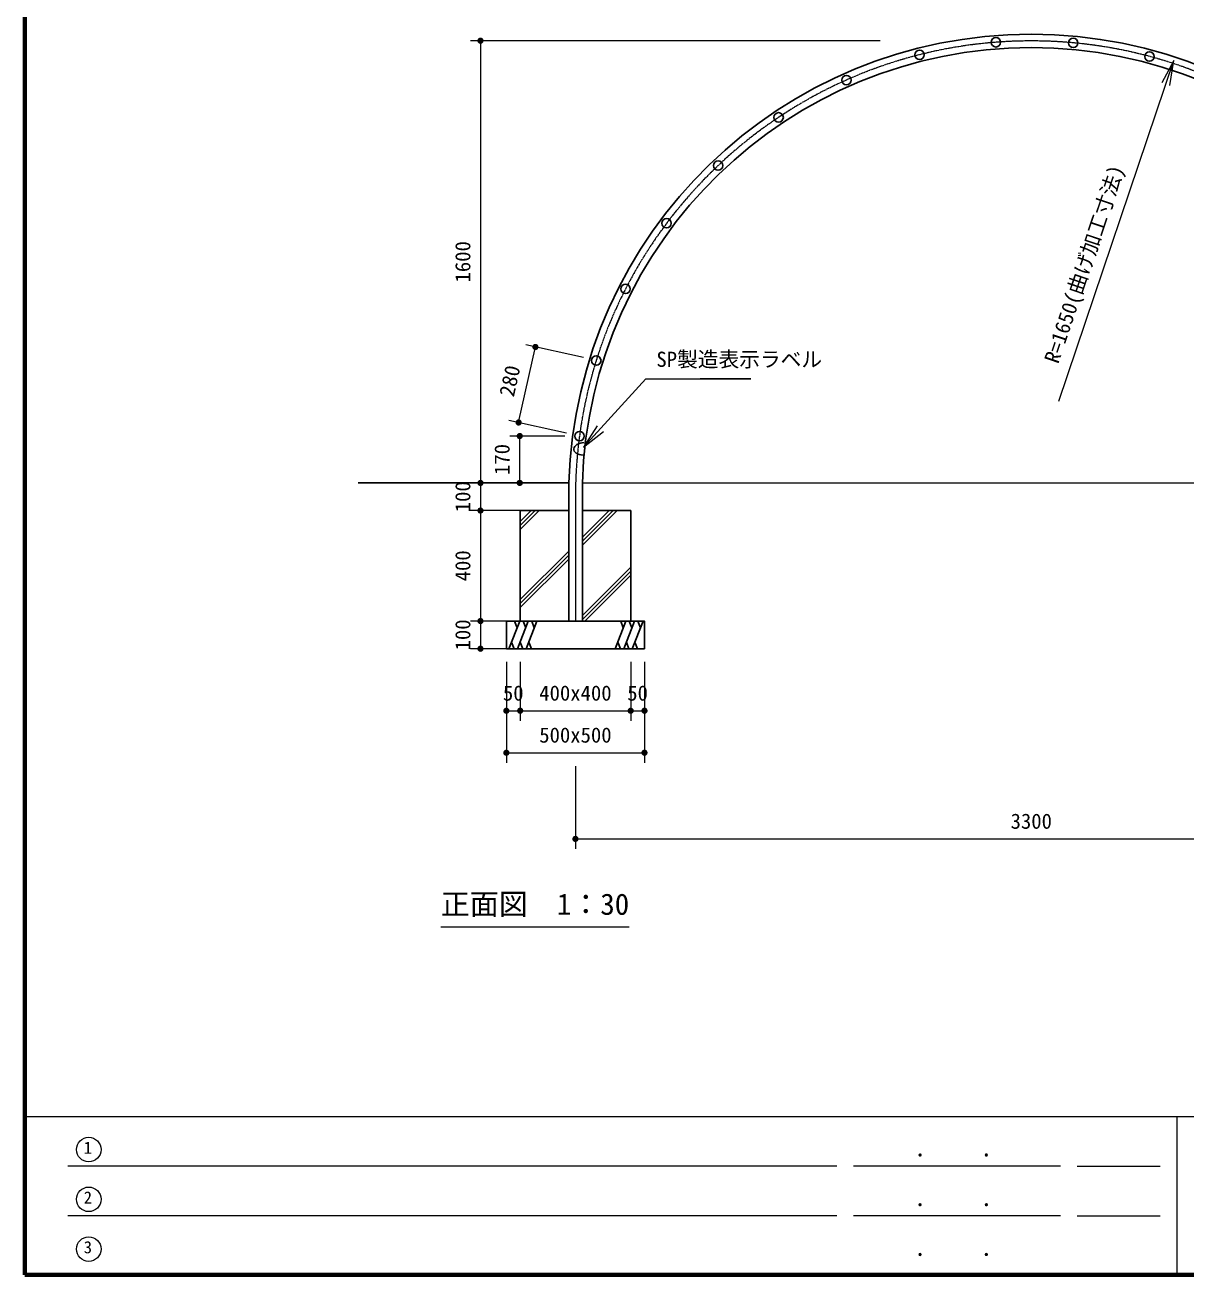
# Model space of a CAD drawing. Units: millimetres at full size, sheet at 1:30, with parts at other scales. Extents: x 450 to 12150, y 450 to 8460.
# Drawn here: x 450 to 4649, y 450 to 4973 of the extents above; entities that cross this region are included whole.
import ezdxf
from ezdxf.enums import TextEntityAlignment as Align

# ---------------------------------------------------------------- set-up
doc = ezdxf.new("R2010")
doc.units = ezdxf.units.MM
doc.header["$LTSCALE"] = 30
doc.linetypes.add('USER2', pattern=[0.3, 0.2, -0.025, 0.05, -0.025])
for name, color, linetype, lineweight in [('D-BMK\u3000構造物基準線(中心線等)', 2, 'USER2', 13), ('D-STR-DIM\u3000寸法線、寸法値', 7, 'Continuous', 13), ('D-STR-HTXT\u3000旗上げ', 7, 'Continuous', 13), ('D-STR-TXT\u3000文字列', 7, 'Continuous', 13), ('D-STR\u3000構造物外形線', 1, 'Continuous', 25), ('D-TTL', 7, 'Continuous', 70), ('D-TTL-FRAM', 7, 'Continuous', 13), ('D-TTL-TXT', 7, 'Continuous', 13)]:
    doc.layers.add(name, color=color, linetype=linetype, lineweight=lineweight)
doc.styles.add('ＭＳ ゴシック', font='')
doc.styles.get('ＭＳ ゴシック').set_extended_font_data('MS Gothic')

# ---------------------------------------------------------------- blocks, each defined once
blk = doc.blocks.new('filled_dot')
at = {"color": 0, "linetype": 'Continuous', "lineweight": -2, "const_width": 1.25}
blk.add_lwpolyline([(-0.625, 0, 1), (0.625, 0, 1)], format="xyb", close=True, dxfattribs=at)
blk = doc.blocks.new('open_arrow')
at = {"color": 0, "linetype": 'Continuous', "lineweight": -2}
blk.add_lwpolyline([(7.5, 1.25), (0, 0), (7.5, -1.25)], dxfattribs=at)

msp = doc.modelspace()

# ---------------------------------------------------------------- linework, layer by layer
at = {"layer": 'D-BMK\u3000構造物基準線(中心線等)'}
msp.add_line((2443.24, 3316.03), (2443.24, 2816.06), dxfattribs=at)
msp.add_arc((4092.45, 3265.28), 1650, 1.76281, 178.23719, dxfattribs=at)
at = {"layer": 'D-STR-DIM\u3000寸法線、寸法値'}
for p, q in [((3545.69, 4916.06), (2062.78, 4916.06)), ((2098.78, 4916.06), (2098.78, 3316.06)), ((4192.08, 3611.24), (4608.36, 4844.56)), ((2236.85, 3534.62), (2297.65, 3807.94)), ((2471.17, 3769.34), (2262.51, 3815.75)), ((2410.37, 3496.02), (2201.71, 3542.43)), ((2403.74, 3485.6), (2204.86, 3485.6)), ((2240.86, 3316.06), (2240.86, 3485.6)), ((2162.1, 3316.06), (2062.78, 3316.06)), ((2162.1, 3316.06), (2062.78, 3316.06)), ((2098.78, 3316.06), (2098.78, 3216.06)), ((2295.83, 3316.06), (2204.86, 3316.06)), ((2244.45, 3216.06), (2062.78, 3216.06)), ((2244.45, 3216.06), (2062.78, 3216.06)), ((2098.78, 3216.06), (2098.78, 2816.06)), ((2194.45, 2816.06), (2062.78, 2816.06)), ((2194.45, 2816.06), (2062.78, 2816.06)), ((2098.78, 2816.06), (2098.78, 2716.06)), ((2194.45, 2716.06), (2062.78, 2716.06)), ((2192.45, 2668.06), (2192.45, 2455.62)), ((2192.45, 2668.06), (2192.45, 2303.72)), ((2242.45, 2668.06), (2242.45, 2455.62)), ((2242.45, 2668.06), (2242.45, 2455.62)), ((2642.45, 2668.06), (2642.45, 2455.62)), ((2642.45, 2668.06), (2642.45, 2455.62)), ((2692.45, 2668.06), (2692.45, 2455.62)), ((2692.45, 2668.06), (2692.45, 2303.72)), ((2192.45, 2491.62), (2242.45, 2491.62)), ((2242.45, 2491.62), (2642.45, 2491.62)), ((2642.45, 2491.62), (2692.45, 2491.62)), ((2192.45, 2339.72), (2692.45, 2339.72)), ((2442.45, 2291.72), (2442.45, 1991.94)), ((2442.45, 2027.94), (5742.45, 2027.94))]:
    msp.add_line(p, q, dxfattribs=at)
at = {"layer": 'D-STR-HTXT\u3000旗上げ'}
msp.add_lwpolyline([(2472.25, 3445.45), (2696.92, 3692.71), (2708.92, 3692.71), (3077.92, 3692.71), (2893.42, 3692.71)], dxfattribs=at)
at = {"layer": 'D-STR-TXT\u3000文字列'}
msp.add_line((1954.68, 1709.19), (2637.18, 1709.19), dxfattribs=at)
at = {"layer": 'D-STR\u3000構造物外形線'}
for p, q in [((2418.94, 3316.06), (1656.08, 3316.06)), ((2418.94, 3316.03), (2418.94, 2816.06)), ((5717.36, 3316.22), (2467.54, 3315.66)), ((2467.54, 3316.03), (2467.54, 2816.06)), ((2242.45, 3176.57), (2281.94, 3216.06)), ((2242.45, 3162.07), (2296.44, 3216.06)), ((2242.45, 3147.57), (2310.94, 3216.06)), ((2466.75, 3118.03), (2564.79, 3216.06)), ((2466.75, 3103.53), (2579.29, 3216.06)), ((2466.75, 3089.03), (2593.79, 3216.06)), ((2242.45, 2893.73), (2418.15, 3069.43)), ((2242.45, 2879.23), (2418.15, 3054.93)), ((2242.45, 2864.73), (2418.15, 3040.43)), ((2466.75, 2835.18), (2642.45, 3010.88)), ((2466.75, 2820.68), (2642.45, 2996.38)), ((2476.63, 2816.06), (2642.45, 2981.88)), ((2201.9, 2716.06), (2240.88, 2816.06)), ((2231.41, 2791.75), (2221.93, 2816.06)), ((2233.01, 2716.06), (2271.99, 2816.06)), ((2242.45, 2816.06), (2642.45, 2816.06)), ((2262.52, 2791.75), (2253.04, 2816.06)), ((2264.12, 2716.06), (2303.11, 2816.06)), ((2293.63, 2791.75), (2284.15, 2816.06)), ((2418.15, 2816.06), (2466.75, 2816.06)), ((2586.19, 2716.06), (2625.18, 2816.06)), ((2615.7, 2791.75), (2606.22, 2816.06)), ((2617.3, 2716.06), (2656.29, 2816.06)), ((2646.81, 2791.75), (2637.33, 2816.06)), ((2648.41, 2716.06), (2687.4, 2816.06)), ((2677.92, 2791.75), (2668.44, 2816.06)), ((2211.38, 2740.37), (2220.85, 2716.06)), ((2242.49, 2740.37), (2251.96, 2716.06)), ((2273.6, 2740.37), (2283.08, 2716.06)), ((2595.67, 2740.37), (2605.15, 2716.06)), ((2626.78, 2740.37), (2636.26, 2716.06)), ((2657.89, 2740.37), (2667.37, 2716.06))]:
    msp.add_line(p, q, dxfattribs=at)
msp.add_lwpolyline([(2418.94, 3216.06), (2242.45, 3216.06), (2242.45, 2816.06), (2192.45, 2816.06), (2192.45, 2716.06), (2692.45, 2716.06), (2692.45, 2816.06), (2642.45, 2816.06), (2642.45, 3216.06), (2467.54, 3216.06)], dxfattribs=at)
for centre in [(3964.44, 4910.3), (4244.44, 4908.26), (3688.14, 4864.97), (4520.05, 4858.91), (3423.48, 4773.58), (3178.08, 4638.74), (2959.01, 4464.36), (2772.58, 4255.45), (2624.16, 4018.02), (2518.03, 3758.92), (2457.23, 3485.6)]:
    msp.add_circle(centre, 17, dxfattribs=at)
for centre, radius, start, end in [((4092.45, 3265.29), 1674.28, 1.73711, 178.26253), ((4092.45, 3265.28), 1625.7, 1.76281, 178.23719)]:
    msp.add_arc(centre, radius, start, end, dxfattribs=at)
msp.add_ellipse((2475.91, 3438.8), major_axis=(-39.5, 0), ratio=0.582278, start_param=4.7679382, end_param=7.704515, dxfattribs=at)
at = {"layer": 'D-TTL'}
msp.add_lwpolyline([(450, 450), (450, 8460), (12150, 8460), (12150, 450)], close=True, dxfattribs=at)
at = {"layer": 'D-TTL-FRAM'}
for p, q in [((450, 1023.66), (12150, 1023.66)), ((4618.84, 1023.66), (4618.84, 450)), ((3388.84, 843.66), (605.1, 843.66)), ((4198.84, 843.66), (3448.84, 843.66)), ((4258.84, 843.66), (4558.84, 843.66)), ((3388.84, 663.66), (605.1, 663.66)), ((4198.84, 663.66), (3448.84, 663.66)), ((4258.84, 663.66), (4558.84, 663.66))]:
    msp.add_line(p, q, dxfattribs=at)
at = {"layer": 'D-TTL-TXT'}
for centre in [(680.98, 903.79), (680.98, 723.79), (680.98, 543.79)]:
    msp.add_circle(centre, 44.42, dxfattribs=at)

# ---------------------------------------------------------------- block references
at = {"layer": 'D-STR-DIM\u3000寸法線、寸法値'}
for name, p, xscale, yscale, rotation in [('filled_dot', (2098.78, 4916.06), 9, 9, 270), ('open_arrow', (4608.36, 4844.56), 12, 12, 251.3), ('filled_dot', (2297.65, 3807.94), 9, 9, 257.5), ('filled_dot', (2236.85, 3534.62), 9, 9, 77.5), ('filled_dot', (2240.86, 3485.6), 9, 9, 270), ('filled_dot', (2098.78, 3316.06), 9, 9, 90), ('filled_dot', (2098.78, 3316.06), 9, 9, 270), ('filled_dot', (2240.86, 3316.06), 9, 9, 90), ('filled_dot', (2098.78, 3216.06), 9, 9, 90), ('filled_dot', (2098.78, 3216.06), 9, 9, 270), ('filled_dot', (2098.78, 2816.06), 9, 9, 90), ('filled_dot', (2098.78, 2816.06), 9, 9, 270), ('filled_dot', (2098.78, 2716.06), 9, 9, 90), ('filled_dot', (2242.45, 2491.62), 9, 9, 180), ('filled_dot', (2642.45, 2491.62), 9, 9, 180), ('filled_dot', (2692.45, 2491.62), 9, 9, 180), ('filled_dot', (2692.45, 2339.72), 9, 9, 180)]:
    msp.add_blockref(name, p, dxfattribs=dict(at, xscale=xscale, yscale=yscale, rotation=rotation))
at = {"layer": 'D-STR-DIM\u3000寸法線、寸法値', "xscale": 9, "yscale": 9}
for p in [(2192.45, 2491.62), (2242.45, 2491.62), (2642.45, 2491.62), (2192.45, 2339.72), (2442.45, 2027.94)]:
    msp.add_blockref('filled_dot', p, dxfattribs=at)
at = {"layer": 'D-STR-HTXT\u3000旗上げ', "xscale": 12, "yscale": 12, "rotation": 47.7}
msp.add_blockref('open_arrow', (2472.25, 3445.45), dxfattribs=at)

# ---------------------------------------------------------------- texts
at = {"layer": 'D-STR-DIM\u3000寸法線、寸法値', "style": 'ＭＳ ゴシック'}
for s, rotation, p in [('R=1650(曲げ加工寸法)', 71.349, (4283.9, 4108.21)), ('1600', 90, (2034.65, 4116.06)), ('280', 77.459, (2204.65, 3685.2)), ('170', 90, (2176.72, 3400.83)), ('100', 90, (2034.65, 3266.06)), ('400', 90, (2034.65, 3016.06)), ('100', 90, (2034.65, 2766.06))]:
    msp.add_text(s, height=54.99, rotation=rotation, dxfattribs=at).set_placement(p, align=Align.MIDDLE_CENTER)
for s, p in [('50', (2217.45, 2555.75)), ('400x400', (2442.45, 2555.75)), ('50', (2667.45, 2555.75)), ('500x500', (2442.45, 2403.85)), ('3300', (4092.45, 2092.07))]:
    msp.add_text(s, height=54.99, dxfattribs=at).set_placement(p, align=Align.MIDDLE_CENTER)
at = {"layer": 'D-STR-HTXT\u3000旗上げ', "style": 'ＭＳ ゴシック'}
msp.add_text('SP製造表示ラベル', height=54.99, dxfattribs=at).set_placement((2735.55, 3719.35), align=Align.BOTTOM_LEFT)
at = {"layer": 'D-STR-TXT\u3000文字列', "style": 'ＭＳ ゴシック'}
msp.add_text('正面図\u30001：30', height=76.98, dxfattribs=at).set_placement((2637.18, 1730.19), align=Align.BOTTOM_RIGHT)
at = {"layer": 'D-TTL-FRAM', "style": 'ＭＳ ゴシック'}
for p in [(3667.49, 859.26), (3907.49, 859.26), (3667.49, 679.26), (3907.49, 679.26), (3667.49, 499.26), (3907.49, 499.26)]:
    msp.add_text('.', height=65.98, dxfattribs=at).set_placement(p, align=Align.BOTTOM_LEFT)
at = {"layer": 'D-TTL-TXT', "style": 'ＭＳ ゴシック'}
for s, p in [('1', (662.65, 875.28)), ('2', (662.65, 695.28)), ('3', (662.65, 515.28))]:
    msp.add_text(s, height=43.99, dxfattribs=at).set_placement(p, align=Align.BOTTOM_LEFT)

doc.saveas('drawing.dxf')
